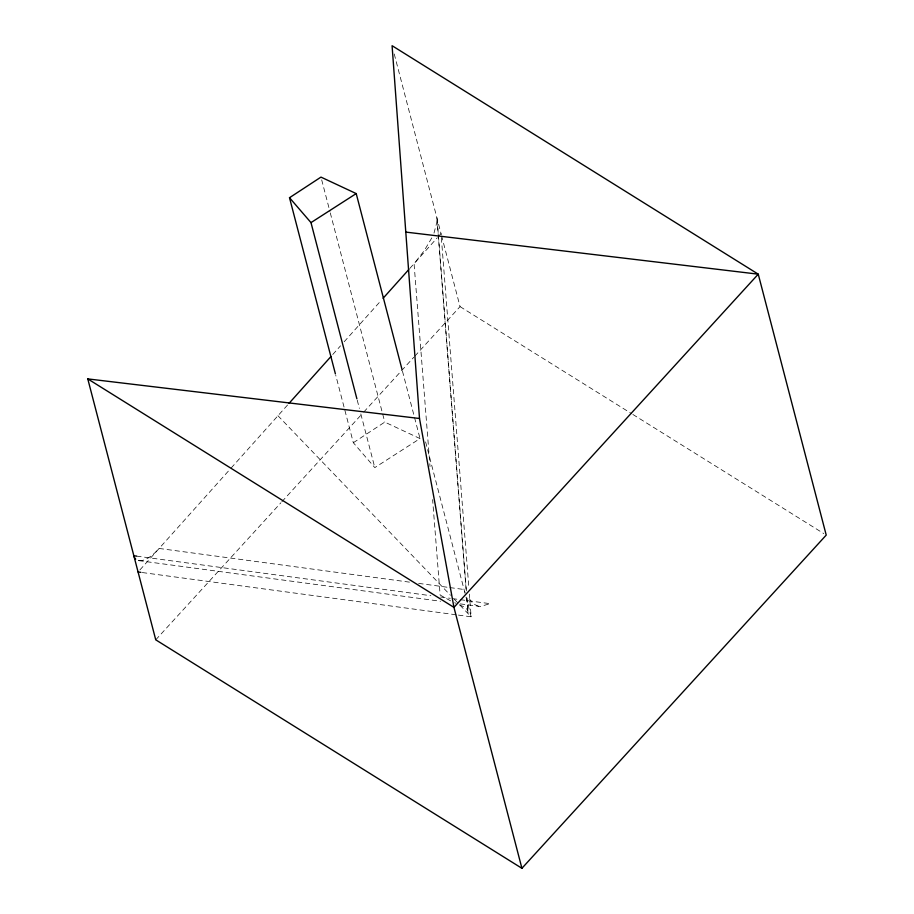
<?xml version="1.0" encoding="UTF-8"?>
<svg xmlns="http://www.w3.org/2000/svg" width="914" height="914" viewBox="0 0 914 914"><rect width="100%" height="100%" fill="white"/><g stroke="black" fill="none" stroke-linecap="round" stroke-linejoin="round"><path stroke-width="0.69" stroke-dasharray="4.57 3.43" d="M433.99 233.104L437.166 221.131A20.428 9.014 -58 0 0 436.869 217.635L466.231 591.015M431.796 237.903L424.13 250.836L414.065 263.678L430.026 466.631M139.899 569.936L230.191 469.076M231.139 468.025L288.378 404.091M332.753 354.506L340.522 345.835M344.155 341.779L381.287 300.295M409.735 268.522L437.303 237.72M438.172 236.749L441.016 233.573M155.746 639.823L280.929 502.757M281.9 501.695L362.789 413.128M363.749 412.065L413.825 357.237M414.785 356.186L460.05 306.624L441.713 236.223M353.33 442.719L384.783 422.108L420.017 438.571L374.809 467.614L353.33 442.719L335.758 375.277M142.858 560.305L139.522 560.716L136.792 559.962M460.313 603.903L480.273 606.439L490.167 603.686L451.665 598.51M409.426 582.138L159.127 548.457A34.766 15.344 -58 0 1 142.824 560.373M418.646 583.383L448.546 587.405M449.905 587.588L463.489 589.416L465.123 592.352M136.62 556.123L430.848 595.711M440.559 597.013L450.271 598.316M138.779 560.636L440.571 601.252M142.31 572.552L457.046 614.905M458.462 615.099L471.156 616.801L469.373 594.089M478.65 606.37L473.235 603.857L467.408 596.294M454.681 602.737L455.949 603.297M459.456 604.828C462.792 606.473 468.665 608.118 467.957 612.94L466.791 598.053M450.636 600.875L440.125 595.025L432.619 499.604M460.05 306.624L631.654 413.699M632.865 414.453L823.811 533.593M277.947 415.733L450.453 595.265M454.407 599.367L471.156 616.801L465.42 594.774M394.242 53.983L441.348 234.841M425.604 441.908L465.066 593.392M402.457 371.13L420.017 438.571M321.682 179.864L329.931 211.522M330.285 212.893L384.783 422.108M357.237 400.172L359.385 408.432M360.824 413.928L374.809 467.614M441.359 237.823L468.928 588.41M437.178 219.874L466.357 590.844M466.917 597.95L467.865 610.849"/><path stroke-width="1.37" d="M289.075 403.303L331.039 356.426M383.092 298.284L408.787 269.573M521.917 868.3L826.222 535.101L758.254 274.177L392.083 45.7L419.503 418.498L453.95 607.376L521.917 868.3L155.746 639.823L87.778 378.899L419.503 418.498M335.404 373.895L289.51 197.721L320.963 177.11L356.209 193.585L402.091 369.759M356.883 398.79L310.988 222.616L356.209 193.585M405.793 232.099L758.254 274.177L453.95 607.376L87.778 378.899M136.62 556.123L133.844 555.746A26.152 11.539 -58 0 0 135.695 559.139M138.071 571.981L140.893 572.37M289.51 197.721L310.988 222.616"/></g></svg>
